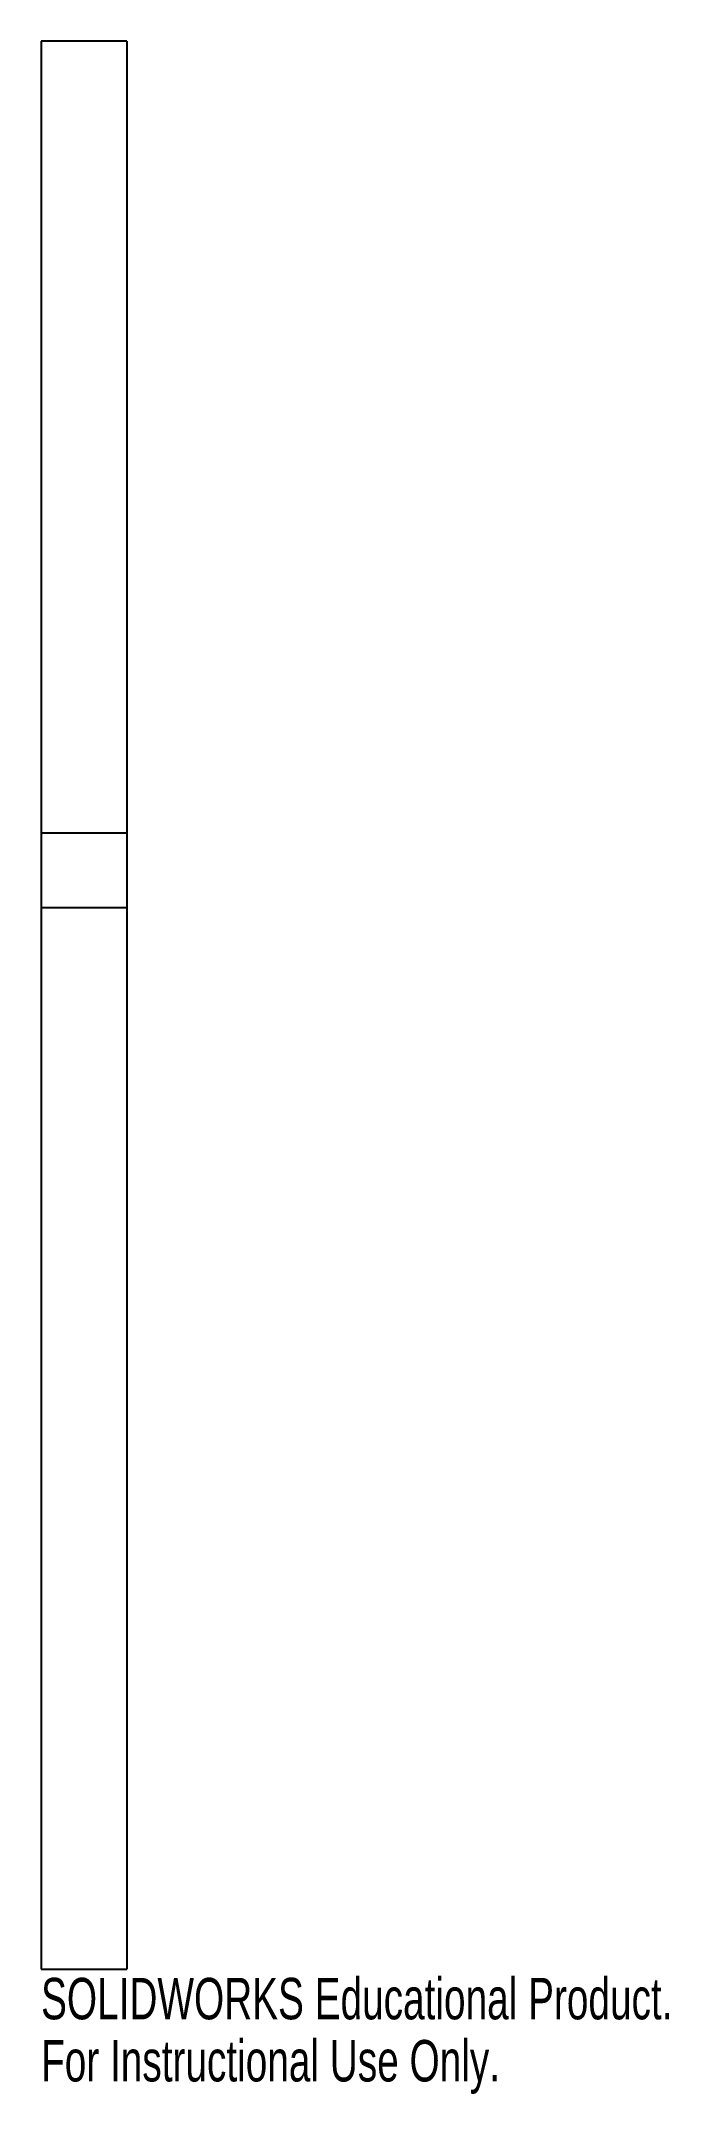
# Paper-space layout '_Right' of a CAD drawing. Header units: millimetres. Extents: x -10 to 63, y -127 to 112.
import ezdxf

# ---------------------------------------------------------------- set-up
doc = ezdxf.new("R2010")
doc.units = ezdxf.units.MM
doc.styles.add('SLDTEXTSTYLE0', font='TXT', dxfattribs={"width": 0.7})

psp = doc.layouts.new('_Right')

# ---------------------------------------------------------------- linework, layer by layer
at = {"color": 7, "linetype": 'Continuous', "lineweight": 25}
for p, q in [((0, 112.5), (-10, 112.5)), ((-10, 20.12), (-10, -112.5)), ((-10, 20.12), (0, 20.12)), ((0, 20.12), (0, -112.5)), ((0, 11.37), (-10, 11.37)), ((-10, -112.5), (0, -112.5))]:
    psp.add_line(p, q, dxfattribs=at)
for points in [[(-10, 112.5), (-10, 109.05), (-10, 74.89), (-10, 20.12)], [(0, 112.5), (0, 109.05), (0, 74.89), (0, 20.12)]]:
    psp.add_open_spline(points, degree=3, dxfattribs=at)

# ---------------------------------------------------------------- texts
at = {"color": 7, "linetype": 'Continuous', "char_height": 4.8336, "attachment_point": 1, "style": 'SLDTEXTSTYLE0'}
for s, insert in [('SOLIDWORKS Educational Product.', (-10, -113.52)), ('For Instructional Use Only.', (-10, -120.77))]:
    psp.add_mtext(s, dxfattribs=dict(at, insert=insert))

doc.saveas('drawing.dxf')
